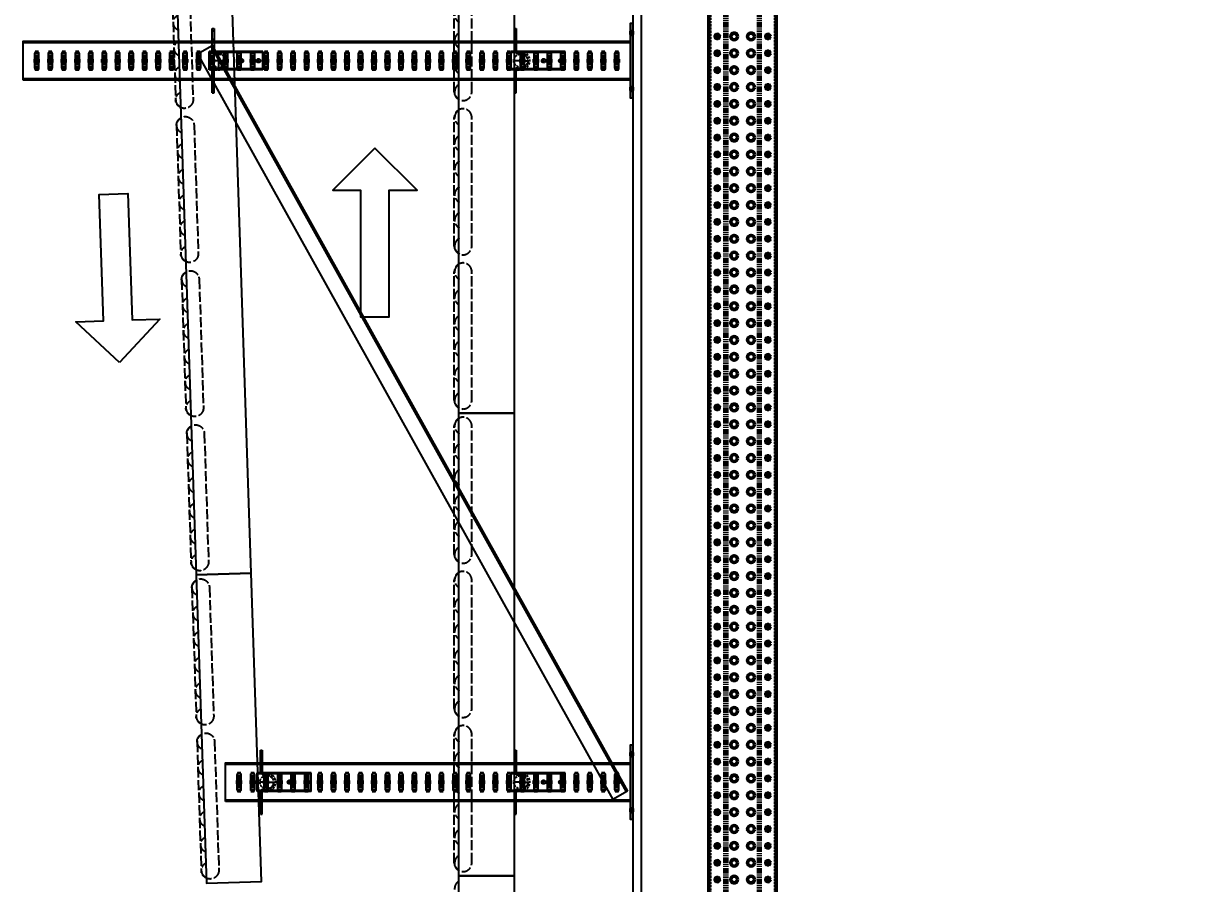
# Model space of a CAD drawing. Header units: millimetres. Extents: x -677815 to 476396, y -125373 to 39000.
# Drawn here: x 436968 to 440418, y -37367 to -34816 of the extents above; entities that cross this region are included whole.
import ezdxf

# ---------------------------------------------------------------- set-up
doc = ezdxf.new("R2010")
doc.units = ezdxf.units.MM
for name, pattern in [('Xref Rapid Pick$0$AM_ISO02W050', [7.5, 6, -1.5]), ('Xref Rapid Pick$0$AM_ISO08W050', [18, 12, -1.5, 3, -1.5]), ('Xref Rapid Pick$0$AM_ISO08W050x2', [9, 6, -0.75, 1.5, -0.75]), ('Xref Rapid Pick$0$CENTER', [7, 4, -1, 1, -1]), ('Xref Rapid Pick$0$HIDDEN', [9.525, 6.35, -3.175]), ('Xref Rapid Pick$0$MultiDeck$0$Conveyor - Ground 940 aisles$0$HIDDEN', [9.525, 6.35, -3.175]), ('Xref Rapid Pick$0$PHANTOM2', [31.75, 15.875, -3.175, 3.175, -3.175, 3.175, -3.175])]:
    doc.linetypes.add(name, pattern=pattern)
for name, color, linetype, lineweight in [('AM_BOR', 4, 'Continuous', 25), ('Xref Rapid Pick$0$AM_BOR', 4, 'Continuous', 25), ('Xref Rapid Pick$0$BEAM_SIGMA', 2, 'Continuous', 50), ('Xref Rapid Pick$0$Center', 7, 'Xref Rapid Pick$0$AM_ISO08W050', 50), ('Xref Rapid Pick$0$Conv- Product In', 3, 'Continuous', 25), ('Xref Rapid Pick$0$Conv- Product Out', 6, 'Continuous', 25), ('Xref Rapid Pick$0$Dims', 7, 'Continuous', 50), ('Xref Rapid Pick$0$Hidden', 9, 'Xref Rapid Pick$0$AM_ISO02W050', 25)]:
    doc.layers.add(name, color=color, linetype=linetype, lineweight=lineweight)
doc.layers.add('Xref Rapid Pick$0$MultiDeck$0$Conveyor - Ground 940 aisles$0$D', color=7, linetype='Continuous')
doc.layers.add('Xref Rapid Pick$0$MultiDeck$0$Conveyor - Ground 940 aisles$0$H', color=7, linetype='Xref Rapid Pick$0$MultiDeck$0$Conveyor - Ground 940 aisles$0$HIDDEN')
doc.styles.add('Xref Rapid Pick$0$STANDARD', font='ISOCP.SHX')
doc.dimstyles.new('Xref Rapid Pick$0$AM_ISO$0', dxfattribs={"dimtxt": 3.5, "dimasz": 2.5, "dimexe": 1.5, "dimexo": 1.5, "dimgap": 1.5, "dimtad": 1, "dimdsep": 46, "dimtxsty": 'Xref Rapid Pick$0$STANDARD', "dimcen": 0, "dimclrd": 256, "dimclre": 256, "dimclrt": 40, "dimadec": 0, "dimazin": 2, "dimtp": 0.1, "dimtm": 0.1, "dimtfac": 0.71, "dimtmove": 0, "dimatfit": 3, "dimfxl": 1, "dimlwd": 50, "dimlwe": 50, "dimarcsym": 1})

# ---------------------------------------------------------------- blocks, each defined once
blk = doc.blocks.new('*U794')
for p, q in [((32175, 25), (-25, 25)), ((32175, -175), (-25, -175))]:
    blk.add_line(p, q)
at = {"color": 8, "linetype": 'Xref Rapid Pick$0$HIDDEN'}
for p, q in [((32175, 22.6), (-25, 22.6)), ((4543.5, 25), (4543.5, 22.6)), ((4556.5, 25), (4556.5, 22.6)), ((4593.5, 25), (4593.5, 22.6)), ((4606.5, 25), (4606.5, 22.6)), ((4643.5, 25), (4643.5, 22.6)), ((4656.5, 25), (4656.5, 22.6)), ((4693.5, 25), (4693.5, 22.6)), ((4706.5, 25), (4706.5, 22.6)), ((4743.5, 25), (4743.5, 22.6)), ((4756.5, 25), (4756.5, 22.6)), ((4793.5, 25), (4793.5, 22.6)), ((4806.5, 25), (4806.5, 22.6)), ((4843.5, 25), (4843.5, 22.6)), ((4856.5, 25), (4856.5, 22.6)), ((4893.5, 25), (4893.5, 22.6)), ((4906.5, 25), (4906.5, 22.6)), ((4943.5, 25), (4943.5, 22.6)), ((4956.5, 25), (4956.5, 22.6)), ((4993.5, 25), (4993.5, 22.6)), ((5006.5, 25), (5006.5, 22.6)), ((5043.5, 25), (5043.5, 22.6)), ((5056.5, 25), (5056.5, 22.6)), ((5093.5, 25), (5093.5, 22.6)), ((5106.5, 25), (5106.5, 22.6)), ((5143.5, 25), (5143.5, 22.6)), ((5156.5, 25), (5156.5, 22.6)), ((5193.5, 25), (5193.5, 22.6)), ((5206.5, 25), (5206.5, 22.6)), ((5243.5, 25), (5243.5, 22.6)), ((5256.5, 25), (5256.5, 22.6)), ((5293.5, 25), (5293.5, 22.6)), ((5306.5, 25), (5306.5, 22.6)), ((5343.5, 25), (5343.5, 22.6)), ((5356.5, 25), (5356.5, 22.6)), ((5393.5, 25), (5393.5, 22.6)), ((5406.5, 25), (5406.5, 22.6)), ((5443.5, 25), (5443.5, 22.6)), ((5456.5, 25), (5456.5, 22.6)), ((5493.5, 25), (5493.5, 22.6)), ((5506.5, 25), (5506.5, 22.6)), ((5543.5, 25), (5543.5, 22.6)), ((5556.5, 25), (5556.5, 22.6)), ((5593.5, 25), (5593.5, 22.6)), ((5606.5, 25), (5606.5, 22.6)), ((5643.5, 25), (5643.5, 22.6)), ((5656.5, 25), (5656.5, 22.6)), ((5693.5, 25), (5693.5, 22.6)), ((5706.5, 25), (5706.5, 22.6)), ((5743.5, 25), (5743.5, 22.6)), ((5756.5, 25), (5756.5, 22.6)), ((5793.5, 25), (5793.5, 22.6)), ((5806.5, 25), (5806.5, 22.6)), ((5843.5, 25), (5843.5, 22.6)), ((5856.5, 25), (5856.5, 22.6)), ((5893.5, 25), (5893.5, 22.6)), ((5906.5, 25), (5906.5, 22.6)), ((5943.5, 25), (5943.5, 22.6)), ((5956.5, 25), (5956.5, 22.6)), ((5993.5, 25), (5993.5, 22.6)), ((6006.5, 25), (6006.5, 22.6)), ((6043.5, 25), (6043.5, 22.6)), ((6056.5, 25), (6056.5, 22.6)), ((6093.5, 25), (6093.5, 22.6)), ((6106.5, 25), (6106.5, 22.6)), ((6143.5, 25), (6143.5, 22.6)), ((6156.5, 25), (6156.5, 22.6)), ((6193.5, 25), (6193.5, 22.6)), ((6206.5, 25), (6206.5, 22.6)), ((6243.5, 25), (6243.5, 22.6)), ((6256.5, 25), (6256.5, 22.6)), ((6293.5, 25), (6293.5, 22.6)), ((6306.5, 25), (6306.5, 22.6)), ((6343.5, 25), (6343.5, 22.6)), ((6356.5, 25), (6356.5, 22.6)), ((6393.5, 25), (6393.5, 22.6)), ((6406.5, 25), (6406.5, 22.6)), ((6443.5, 25), (6443.5, 22.6)), ((6456.5, 25), (6456.5, 22.6)), ((6493.5, 25), (6493.5, 22.6)), ((6506.5, 25), (6506.5, 22.6)), ((6543.5, 25), (6543.5, 22.6)), ((6556.5, 25), (6556.5, 22.6)), ((6593.5, 25), (6593.5, 22.6)), ((6606.5, 25), (6606.5, 22.6)), ((6643.5, 25), (6643.5, 22.6)), ((6656.5, 25), (6656.5, 22.6)), ((6693.5, 25), (6693.5, 22.6)), ((6706.5, 25), (6706.5, 22.6)), ((6743.5, 25), (6743.5, 22.6)), ((6756.5, 25), (6756.5, 22.6)), ((6793.5, 25), (6793.5, 22.6)), ((6806.5, 25), (6806.5, 22.6)), ((6843.5, 25), (6843.5, 22.6)), ((6856.5, 25), (6856.5, 22.6)), ((6893.5, 25), (6893.5, 22.6)), ((6906.5, 25), (6906.5, 22.6)), ((6943.5, 25), (6943.5, 22.6)), ((6956.5, 25), (6956.5, 22.6)), ((6993.5, 25), (6993.5, 22.6)), ((7006.5, 25), (7006.5, 22.6)), ((7043.5, 25), (7043.5, 22.6)), ((7056.5, 25), (7056.5, 22.6)), ((32175, -172.6), (-25, -172.6)), ((4543.5, -172.6), (4543.5, -175)), ((4556.5, -172.6), (4556.5, -175)), ((4593.5, -172.6), (4593.5, -175)), ((4606.5, -172.6), (4606.5, -175)), ((4643.5, -172.6), (4643.5, -175)), ((4656.5, -172.6), (4656.5, -175)), ((4693.5, -172.6), (4693.5, -175)), ((4706.5, -172.6), (4706.5, -175)), ((4743.5, -172.6), (4743.5, -175)), ((4756.5, -172.6), (4756.5, -175)), ((4793.5, -172.6), (4793.5, -175)), ((4806.5, -172.6), (4806.5, -175)), ((4843.5, -172.6), (4843.5, -175)), ((4856.5, -172.6), (4856.5, -175)), ((4893.5, -172.6), (4893.5, -175)), ((4906.5, -172.6), (4906.5, -175)), ((4943.5, -172.6), (4943.5, -175)), ((4956.5, -172.6), (4956.5, -175)), ((4993.5, -172.6), (4993.5, -175)), ((5006.5, -172.6), (5006.5, -175)), ((5043.5, -172.6), (5043.5, -175)), ((5056.5, -172.6), (5056.5, -175)), ((5093.5, -172.6), (5093.5, -175)), ((5106.5, -172.6), (5106.5, -175)), ((5143.5, -172.6), (5143.5, -175)), ((5156.5, -172.6), (5156.5, -175)), ((5193.5, -172.6), (5193.5, -175)), ((5206.5, -172.6), (5206.5, -175)), ((5243.5, -172.6), (5243.5, -175)), ((5256.5, -172.6), (5256.5, -175)), ((5293.5, -172.6), (5293.5, -175)), ((5306.5, -172.6), (5306.5, -175)), ((5343.5, -172.6), (5343.5, -175)), ((5356.5, -172.6), (5356.5, -175)), ((5393.5, -172.6), (5393.5, -175)), ((5406.5, -172.6), (5406.5, -175)), ((5443.5, -172.6), (5443.5, -175)), ((5456.5, -172.6), (5456.5, -175)), ((5493.5, -172.6), (5493.5, -175)), ((5506.5, -172.6), (5506.5, -175)), ((5543.5, -172.6), (5543.5, -175)), ((5556.5, -172.6), (5556.5, -175)), ((5593.5, -172.6), (5593.5, -175)), ((5606.5, -172.6), (5606.5, -175)), ((5643.5, -172.6), (5643.5, -175)), ((5656.5, -172.6), (5656.5, -175)), ((5693.5, -172.6), (5693.5, -175)), ((5706.5, -172.6), (5706.5, -175)), ((5743.5, -172.6), (5743.5, -175)), ((5756.5, -172.6), (5756.5, -175)), ((5793.5, -172.6), (5793.5, -175)), ((5806.5, -172.6), (5806.5, -175)), ((5843.5, -172.6), (5843.5, -175)), ((5856.5, -172.6), (5856.5, -175)), ((5893.5, -172.6), (5893.5, -175)), ((5906.5, -172.6), (5906.5, -175)), ((5943.5, -172.6), (5943.5, -175)), ((5956.5, -172.6), (5956.5, -175)), ((5993.5, -172.6), (5993.5, -175)), ((6006.5, -172.6), (6006.5, -175)), ((6043.5, -172.6), (6043.5, -175)), ((6056.5, -172.6), (6056.5, -175)), ((6093.5, -172.6), (6093.5, -175)), ((6106.5, -172.6), (6106.5, -175)), ((6143.5, -172.6), (6143.5, -175)), ((6156.5, -172.6), (6156.5, -175)), ((6193.5, -172.6), (6193.5, -175)), ((6206.5, -172.6), (6206.5, -175)), ((6243.5, -172.6), (6243.5, -175)), ((6256.5, -172.6), (6256.5, -175)), ((6293.5, -172.6), (6293.5, -175)), ((6306.5, -172.6), (6306.5, -175)), ((6343.5, -172.6), (6343.5, -175)), ((6356.5, -172.6), (6356.5, -175)), ((6393.5, -172.6), (6393.5, -175)), ((6406.5, -172.6), (6406.5, -175)), ((6443.5, -172.6), (6443.5, -175)), ((6456.5, -172.6), (6456.5, -175)), ((6493.5, -172.6), (6493.5, -175)), ((6506.5, -172.6), (6506.5, -175)), ((6543.5, -172.6), (6543.5, -175)), ((6556.5, -172.6), (6556.5, -175)), ((6593.5, -172.6), (6593.5, -175)), ((6606.5, -172.6), (6606.5, -175)), ((6643.5, -172.6), (6643.5, -175)), ((6656.5, -172.6), (6656.5, -175)), ((6693.5, -172.6), (6693.5, -175)), ((6706.5, -172.6), (6706.5, -175)), ((6743.5, -172.6), (6743.5, -175)), ((6756.5, -172.6), (6756.5, -175)), ((6793.5, -172.6), (6793.5, -175)), ((6806.5, -172.6), (6806.5, -175)), ((6843.5, -172.6), (6843.5, -175)), ((6856.5, -172.6), (6856.5, -175)), ((6893.5, -172.6), (6893.5, -175)), ((6906.5, -172.6), (6906.5, -175)), ((6943.5, -172.6), (6943.5, -175)), ((6956.5, -172.6), (6956.5, -175)), ((6993.5, -172.6), (6993.5, -175)), ((7006.5, -172.6), (7006.5, -175)), ((7043.5, -172.6), (7043.5, -175)), ((7056.5, -172.6), (7056.5, -175))]:
    blk.add_line(p, q, dxfattribs=at)
at = {"color": 8, "linetype": 'Xref Rapid Pick$0$CENTER'}
for p, q in [((4558.5, 0), (4541.5, 0)), ((4550, 27), (4550, 20.6)), ((4550, -8.5), (4550, 8.5)), ((4608.5, 0), (4591.5, 0)), ((4600, 27), (4600, 20.6)), ((4600, -8.5), (4600, 8.5)), ((4658.5, 0), (4641.5, 0)), ((4650, 27), (4650, 20.6)), ((4650, -8.5), (4650, 8.5)), ((4708.5, 0), (4691.5, 0)), ((4700, 27), (4700, 20.6)), ((4700, -8.5), (4700, 8.5)), ((4758.5, 0), (4741.5, 0)), ((4750, 27), (4750, 20.6)), ((4750, -8.5), (4750, 8.5)), ((4808.5, 0), (4791.5, 0)), ((4800, 27), (4800, 20.6)), ((4800, -8.5), (4800, 8.5)), ((4858.5, 0), (4841.5, 0)), ((4850, 27), (4850, 20.6)), ((4850, -8.5), (4850, 8.5)), ((4908.5, 0), (4891.5, 0)), ((4900, 27), (4900, 20.6)), ((4900, -8.5), (4900, 8.5)), ((4958.5, 0), (4941.5, 0)), ((4950, 27), (4950, 20.6)), ((4950, -8.5), (4950, 8.5)), ((5008.5, 0), (4991.5, 0)), ((5000, 27), (5000, 20.6)), ((5000, -8.5), (5000, 8.5)), ((5058.5, 0), (5041.5, 0)), ((5050, 27), (5050, 20.6)), ((5050, -8.5), (5050, 8.5)), ((5108.5, 0), (5091.5, 0)), ((5100, 27), (5100, 20.6)), ((5100, -8.5), (5100, 8.5)), ((5158.5, 0), (5141.5, 0)), ((5150, 27), (5150, 20.6)), ((5150, -8.5), (5150, 8.5)), ((5208.5, 0), (5191.5, 0)), ((5200, 27), (5200, 20.6)), ((5200, -8.5), (5200, 8.5)), ((5258.5, 0), (5241.5, 0)), ((5250, 27), (5250, 20.6)), ((5250, -8.5), (5250, 8.5)), ((5308.5, 0), (5291.5, 0)), ((5300, 27), (5300, 20.6)), ((5300, -8.5), (5300, 8.5)), ((5358.5, 0), (5341.5, 0)), ((5350, 27), (5350, 20.6)), ((5350, -8.5), (5350, 8.5)), ((5408.5, 0), (5391.5, 0)), ((5400, 27), (5400, 20.6)), ((5400, -8.5), (5400, 8.5)), ((5458.5, 0), (5441.5, 0)), ((5450, 27), (5450, 20.6)), ((5450, -8.5), (5450, 8.5)), ((5508.5, 0), (5491.5, 0)), ((5500, 27), (5500, 20.6)), ((5500, -8.5), (5500, 8.5)), ((5558.5, 0), (5541.5, 0)), ((5550, 27), (5550, 20.6)), ((5550, -8.5), (5550, 8.5)), ((5608.5, 0), (5591.5, 0)), ((5600, 27), (5600, 20.6)), ((5600, -8.5), (5600, 8.5)), ((5658.5, 0), (5641.5, 0)), ((5650, 27), (5650, 20.6)), ((5650, -8.5), (5650, 8.5)), ((5708.5, 0), (5691.5, 0)), ((5700, 27), (5700, 20.6)), ((5700, -8.5), (5700, 8.5)), ((5758.5, 0), (5741.5, 0)), ((5750, 27), (5750, 20.6)), ((5750, -8.5), (5750, 8.5)), ((5808.5, 0), (5791.5, 0)), ((5800, 27), (5800, 20.6)), ((5800, -8.5), (5800, 8.5)), ((5858.5, 0), (5841.5, 0)), ((5850, 27), (5850, 20.6)), ((5850, -8.5), (5850, 8.5)), ((5908.5, 0), (5891.5, 0)), ((5900, 27), (5900, 20.6)), ((5900, -8.5), (5900, 8.5)), ((5958.5, 0), (5941.5, 0)), ((5950, 27), (5950, 20.6)), ((5950, -8.5), (5950, 8.5)), ((6008.5, 0), (5991.5, 0)), ((6000, 27), (6000, 20.6)), ((6000, -8.5), (6000, 8.5)), ((6058.5, 0), (6041.5, 0)), ((6050, 27), (6050, 20.6)), ((6050, -8.5), (6050, 8.5)), ((6108.5, 0), (6091.5, 0)), ((6100, 27), (6100, 20.6)), ((6100, -8.5), (6100, 8.5)), ((6158.5, 0), (6141.5, 0)), ((6150, 27), (6150, 20.6)), ((6150, -8.5), (6150, 8.5)), ((6208.5, 0), (6191.5, 0)), ((6200, 27), (6200, 20.6)), ((6200, -8.5), (6200, 8.5)), ((6258.5, 0), (6241.5, 0)), ((6250, 27), (6250, 20.6)), ((6250, -8.5), (6250, 8.5)), ((6308.5, 0), (6291.5, 0)), ((6300, 27), (6300, 20.6)), ((6300, -8.5), (6300, 8.5)), ((6358.5, 0), (6341.5, 0)), ((6350, 27), (6350, 20.6)), ((6350, -8.5), (6350, 8.5)), ((6408.5, 0), (6391.5, 0)), ((6400, 27), (6400, 20.6)), ((6400, -8.5), (6400, 8.5)), ((6458.5, 0), (6441.5, 0)), ((6450, 27), (6450, 20.6)), ((6450, -8.5), (6450, 8.5)), ((6508.5, 0), (6491.5, 0)), ((6500, 27), (6500, 20.6)), ((6500, -8.5), (6500, 8.5)), ((6558.5, 0), (6541.5, 0)), ((6550, 27), (6550, 20.6)), ((6550, -8.5), (6550, 8.5)), ((6608.5, 0), (6591.5, 0)), ((6600, 27), (6600, 20.6)), ((6600, -8.5), (6600, 8.5)), ((6658.5, 0), (6641.5, 0)), ((6650, 27), (6650, 20.6)), ((6650, -8.5), (6650, 8.5)), ((6708.5, 0), (6691.5, 0)), ((6700, 27), (6700, 20.6)), ((6700, -8.5), (6700, 8.5)), ((6758.5, 0), (6741.5, 0)), ((6750, 27), (6750, 20.6)), ((6750, -8.5), (6750, 8.5)), ((6808.5, 0), (6791.5, 0)), ((6800, 27), (6800, 20.6)), ((6800, -8.5), (6800, 8.5)), ((6858.5, 0), (6841.5, 0)), ((6850, 27), (6850, 20.6)), ((6850, -8.5), (6850, 8.5)), ((6908.5, 0), (6891.5, 0)), ((6900, 27), (6900, 20.6)), ((6900, -8.5), (6900, 8.5)), ((6958.5, 0), (6941.5, 0)), ((6950, 27), (6950, 20.6)), ((6950, -8.5), (6950, 8.5)), ((7008.5, 0), (6991.5, 0)), ((7000, 27), (7000, 20.6)), ((7000, -8.5), (7000, 8.5)), ((7058.5, 0), (7041.5, 0)), ((7050, 27), (7050, 20.6)), ((7050, -8.5), (7050, 8.5)), ((4558.5, -150), (4541.5, -150)), ((4550, -158.5), (4550, -141.5)), ((4550, -170.6), (4550, -177)), ((4608.5, -150), (4591.5, -150)), ((4600, -158.5), (4600, -141.5)), ((4600, -170.6), (4600, -177)), ((4658.5, -150), (4641.5, -150)), ((4650, -158.5), (4650, -141.5)), ((4650, -170.6), (4650, -177)), ((4708.5, -150), (4691.5, -150)), ((4700, -158.5), (4700, -141.5)), ((4700, -170.6), (4700, -177)), ((4758.5, -150), (4741.5, -150)), ((4750, -158.5), (4750, -141.5)), ((4750, -170.6), (4750, -177)), ((4808.5, -150), (4791.5, -150)), ((4800, -158.5), (4800, -141.5)), ((4800, -170.6), (4800, -177)), ((4858.5, -150), (4841.5, -150)), ((4850, -158.5), (4850, -141.5)), ((4850, -170.6), (4850, -177)), ((4908.5, -150), (4891.5, -150)), ((4900, -158.5), (4900, -141.5)), ((4900, -170.6), (4900, -177)), ((4958.5, -150), (4941.5, -150)), ((4950, -158.5), (4950, -141.5)), ((4950, -170.6), (4950, -177)), ((5008.5, -150), (4991.5, -150)), ((5000, -158.5), (5000, -141.5)), ((5000, -170.6), (5000, -177)), ((5058.5, -150), (5041.5, -150)), ((5050, -158.5), (5050, -141.5)), ((5050, -170.6), (5050, -177)), ((5108.5, -150), (5091.5, -150)), ((5100, -158.5), (5100, -141.5)), ((5100, -170.6), (5100, -177)), ((5158.5, -150), (5141.5, -150)), ((5150, -158.5), (5150, -141.5)), ((5150, -170.6), (5150, -177)), ((5208.5, -150), (5191.5, -150)), ((5200, -158.5), (5200, -141.5)), ((5200, -170.6), (5200, -177)), ((5258.5, -150), (5241.5, -150)), ((5250, -158.5), (5250, -141.5)), ((5250, -170.6), (5250, -177)), ((5308.5, -150), (5291.5, -150)), ((5300, -158.5), (5300, -141.5)), ((5300, -170.6), (5300, -177)), ((5358.5, -150), (5341.5, -150)), ((5350, -158.5), (5350, -141.5)), ((5350, -170.6), (5350, -177)), ((5408.5, -150), (5391.5, -150)), ((5400, -158.5), (5400, -141.5)), ((5400, -170.6), (5400, -177)), ((5458.5, -150), (5441.5, -150)), ((5450, -158.5), (5450, -141.5)), ((5450, -170.6), (5450, -177)), ((5508.5, -150), (5491.5, -150)), ((5500, -158.5), (5500, -141.5)), ((5500, -170.6), (5500, -177)), ((5558.5, -150), (5541.5, -150)), ((5550, -158.5), (5550, -141.5)), ((5550, -170.6), (5550, -177)), ((5608.5, -150), (5591.5, -150)), ((5600, -158.5), (5600, -141.5)), ((5600, -170.6), (5600, -177)), ((5658.5, -150), (5641.5, -150)), ((5650, -158.5), (5650, -141.5)), ((5650, -170.6), (5650, -177)), ((5708.5, -150), (5691.5, -150)), ((5700, -158.5), (5700, -141.5)), ((5700, -170.6), (5700, -177)), ((5758.5, -150), (5741.5, -150)), ((5750, -158.5), (5750, -141.5)), ((5750, -170.6), (5750, -177)), ((5808.5, -150), (5791.5, -150)), ((5800, -158.5), (5800, -141.5)), ((5800, -170.6), (5800, -177)), ((5858.5, -150), (5841.5, -150)), ((5850, -158.5), (5850, -141.5)), ((5850, -170.6), (5850, -177)), ((5908.5, -150), (5891.5, -150)), ((5900, -158.5), (5900, -141.5)), ((5900, -170.6), (5900, -177)), ((5958.5, -150), (5941.5, -150)), ((5950, -158.5), (5950, -141.5)), ((5950, -170.6), (5950, -177)), ((6008.5, -150), (5991.5, -150)), ((6000, -158.5), (6000, -141.5)), ((6000, -170.6), (6000, -177)), ((6058.5, -150), (6041.5, -150)), ((6050, -158.5), (6050, -141.5)), ((6050, -170.6), (6050, -177)), ((6108.5, -150), (6091.5, -150)), ((6100, -158.5), (6100, -141.5)), ((6100, -170.6), (6100, -177)), ((6158.5, -150), (6141.5, -150)), ((6150, -158.5), (6150, -141.5)), ((6150, -170.6), (6150, -177)), ((6208.5, -150), (6191.5, -150)), ((6200, -158.5), (6200, -141.5)), ((6200, -170.6), (6200, -177)), ((6258.5, -150), (6241.5, -150)), ((6250, -158.5), (6250, -141.5)), ((6250, -170.6), (6250, -177)), ((6308.5, -150), (6291.5, -150)), ((6300, -158.5), (6300, -141.5)), ((6300, -170.6), (6300, -177)), ((6358.5, -150), (6341.5, -150)), ((6350, -158.5), (6350, -141.5)), ((6350, -170.6), (6350, -177)), ((6408.5, -150), (6391.5, -150)), ((6400, -158.5), (6400, -141.5)), ((6400, -170.6), (6400, -177)), ((6458.5, -150), (6441.5, -150)), ((6450, -158.5), (6450, -141.5)), ((6450, -170.6), (6450, -177)), ((6508.5, -150), (6491.5, -150)), ((6500, -158.5), (6500, -141.5)), ((6500, -170.6), (6500, -177)), ((6558.5, -150), (6541.5, -150)), ((6550, -158.5), (6550, -141.5)), ((6550, -170.6), (6550, -177)), ((6608.5, -150), (6591.5, -150)), ((6600, -158.5), (6600, -141.5)), ((6600, -170.6), (6600, -177)), ((6658.5, -150), (6641.5, -150)), ((6650, -158.5), (6650, -141.5)), ((6650, -170.6), (6650, -177)), ((6708.5, -150), (6691.5, -150)), ((6700, -158.5), (6700, -141.5)), ((6700, -170.6), (6700, -177)), ((6758.5, -150), (6741.5, -150)), ((6750, -158.5), (6750, -141.5)), ((6750, -170.6), (6750, -177)), ((6808.5, -150), (6791.5, -150)), ((6800, -158.5), (6800, -141.5)), ((6800, -170.6), (6800, -177)), ((6858.5, -150), (6841.5, -150)), ((6850, -158.5), (6850, -141.5)), ((6850, -170.6), (6850, -177)), ((6908.5, -150), (6891.5, -150)), ((6900, -158.5), (6900, -141.5)), ((6900, -170.6), (6900, -177)), ((6958.5, -150), (6941.5, -150)), ((6950, -158.5), (6950, -141.5)), ((6950, -170.6), (6950, -177)), ((7008.5, -150), (6991.5, -150)), ((7000, -158.5), (7000, -141.5)), ((7000, -170.6), (7000, -177)), ((7058.5, -150), (7041.5, -150)), ((7050, -158.5), (7050, -141.5)), ((7050, -170.6), (7050, -177))]:
    blk.add_line(p, q, dxfattribs=at)
at = {"color": 9, "linetype": 'Xref Rapid Pick$0$PHANTOM2'}
for p, q in [((32175, -22.5), (-25, -22.5)), ((32175, -27.9), (-25, -27.9)), ((32175, -122.1), (-25, -122.1)), ((32175, -127.5), (-25, -127.5))]:
    blk.add_line(p, q, dxfattribs=at)
at = {"extrusion": (0, 0, -1)}
for centre in [(-4550, 0), (-4600, 0), (-4650, 0), (-4700, 0), (-4750, 0), (-4800, 0), (-4850, 0), (-4900, 0), (-4950, 0), (-5000, 0), (-5050, 0), (-5100, 0), (-5150, 0), (-5200, 0), (-5250, 0), (-5300, 0), (-5350, 0), (-5400, 0), (-5450, 0), (-5500, 0), (-5550, 0), (-5600, 0), (-5650, 0), (-5700, 0), (-5750, 0), (-5800, 0), (-5850, 0), (-5900, 0), (-5950, 0), (-6000, 0), (-6050, 0), (-6100, 0), (-6150, 0), (-6200, 0), (-6250, 0), (-6300, 0), (-6350, 0), (-6400, 0), (-6450, 0), (-6500, 0), (-6550, 0), (-6600, 0), (-6650, 0), (-6700, 0), (-6750, 0), (-6800, 0), (-6850, 0), (-6900, 0), (-6950, 0), (-7000, 0), (-7050, 0)]:
    blk.add_circle(centre, 6.5, dxfattribs=at)
for centre, radius in [((4550, -50), 10), ((4600, -50), 10), ((4650, -50), 10), ((4700, -50), 10), ((4750, -50), 10), ((4800, -50), 10), ((4850, -50), 10), ((4900, -50), 10), ((4950, -50), 10), ((5000, -50), 10), ((5050, -50), 10), ((5100, -50), 10), ((5150, -50), 10), ((5200, -50), 10), ((5250, -50), 10), ((5300, -50), 10), ((5350, -50), 10), ((5400, -50), 10), ((5450, -50), 10), ((5500, -50), 10), ((5550, -50), 10), ((5600, -50), 10), ((5650, -50), 10), ((5700, -50), 10), ((5750, -50), 10), ((5800, -50), 10), ((5850, -50), 10), ((5900, -50), 10), ((5950, -50), 10), ((6000, -50), 10), ((6050, -50), 10), ((6100, -50), 10), ((6150, -50), 10), ((6200, -50), 10), ((6250, -50), 10), ((6300, -50), 10), ((6350, -50), 10), ((6400, -50), 10), ((6450, -50), 10), ((6500, -50), 10), ((6550, -50), 10), ((6600, -50), 10), ((6650, -50), 10), ((6700, -50), 10), ((6750, -50), 10), ((6800, -50), 10), ((6850, -50), 10), ((6900, -50), 10), ((6950, -50), 10), ((7000, -50), 10), ((7050, -50), 10), ((4550, -100), 10), ((4600, -100), 10), ((4650, -100), 10), ((4700, -100), 10), ((4750, -100), 10), ((4800, -100), 10), ((4850, -100), 10), ((4900, -100), 10), ((4950, -100), 10), ((5000, -100), 10), ((5050, -100), 10), ((5100, -100), 10), ((5150, -100), 10), ((5200, -100), 10), ((5250, -100), 10), ((5300, -100), 10), ((5350, -100), 10), ((5400, -100), 10), ((5450, -100), 10), ((5500, -100), 10), ((5550, -100), 10), ((5600, -100), 10), ((5650, -100), 10), ((5700, -100), 10), ((5750, -100), 10), ((5800, -100), 10), ((5850, -100), 10), ((5900, -100), 10), ((5950, -100), 10), ((6000, -100), 10), ((6050, -100), 10), ((6100, -100), 10), ((6150, -100), 10), ((6200, -100), 10), ((6250, -100), 10), ((6300, -100), 10), ((6350, -100), 10), ((6400, -100), 10), ((6450, -100), 10), ((6500, -100), 10), ((6550, -100), 10), ((6600, -100), 10), ((6650, -100), 10), ((6700, -100), 10), ((6750, -100), 10), ((6800, -100), 10), ((6850, -100), 10), ((6900, -100), 10), ((6950, -100), 10), ((7000, -100), 10), ((7050, -100), 10), ((4550, -150), 6.5), ((4600, -150), 6.5), ((4650, -150), 6.5), ((4700, -150), 6.5), ((4750, -150), 6.5), ((4800, -150), 6.5), ((4850, -150), 6.5), ((4900, -150), 6.5), ((4950, -150), 6.5), ((5000, -150), 6.5), ((5050, -150), 6.5), ((5100, -150), 6.5), ((5150, -150), 6.5), ((5200, -150), 6.5), ((5250, -150), 6.5), ((5300, -150), 6.5), ((5350, -150), 6.5), ((5400, -150), 6.5), ((5450, -150), 6.5), ((5500, -150), 6.5), ((5550, -150), 6.5), ((5600, -150), 6.5), ((5650, -150), 6.5), ((5700, -150), 6.5), ((5750, -150), 6.5), ((5800, -150), 6.5), ((5850, -150), 6.5), ((5900, -150), 6.5), ((5950, -150), 6.5), ((6000, -150), 6.5), ((6050, -150), 6.5), ((6100, -150), 6.5), ((6150, -150), 6.5), ((6200, -150), 6.5), ((6250, -150), 6.5), ((6300, -150), 6.5), ((6350, -150), 6.5), ((6400, -150), 6.5), ((6450, -150), 6.5), ((6500, -150), 6.5), ((6550, -150), 6.5), ((6600, -150), 6.5), ((6650, -150), 6.5), ((6700, -150), 6.5), ((6750, -150), 6.5), ((6800, -150), 6.5), ((6850, -150), 6.5), ((6900, -150), 6.5), ((6950, -150), 6.5), ((7000, -150), 6.5), ((7050, -150), 6.5)]:
    blk.add_circle(centre, radius)
blk = doc.blocks.new('*U799')
blk.add_lwpolyline([(0, 0), (609.6, 0), (609.6, -163.5), (0, -163.5)], close=True)
at = {"layer": 'Xref Rapid Pick$0$Hidden', "ltscale": 5}
for centre in [(38.1, -12), (114.3, -12), (190.5, -12), (266.7, -12), (342.9, -12), (419.1, -12), (495.3, -12), (571.5, -12)]:
    blk.add_arc(centre, 25, 28.6854, 151.3146, dxfattribs=at)
blk = doc.blocks.new('*U801')
at = {"color": 0, "linetype": 'Continuous'}
blk.add_lwpolyline([(0, 0), (125, -125), (125, -42.5), (500, -42.5), (500, 42.5), (125, 42.5), (125, 125)], close=True, dxfattribs=at)
blk = doc.blocks.new('*D889')
at = {"layer": 'Defpoints', "color": 0, "transparency": 16777216}
for p in [(439200.8, -32745.2), (439200.8, -33205), (442195.8, -36610)]:
    blk.add_point(p, dxfattribs=at)
at = {"layer": 'Xref Rapid Pick$0$Dims', "lineweight": 50, "transparency": 16777216}
for p, q in [((439200.8, -33167.5), (439200.8, -32707.7)), ((442195.8, -36572.5), (442195.8, -32707.7)), ((442133.3, -32745.2), (439263.3, -32745.2))]:
    blk.add_line(p, q, dxfattribs=at)
at = {"layer": 'Xref Rapid Pick$0$Dims', "transparency": 16777216}
for points in [[(439263.3, -32734.8), (439263.3, -32755.6), (439200.8, -32745.2)], [(442133.3, -32734.8), (442133.3, -32755.6), (442195.8, -32745.2)]]:
    blk.add_solid(points, dxfattribs=at)
at = {"layer": 'Xref Rapid Pick$0$Dims', "color": 40, "lineweight": 50, "transparency": 16777216, "insert": (440698.3, -32663.9), "char_height": 87.5, "attachment_point": 5, "style": 'Xref Rapid Pick$0$STANDARD'}
blk.add_mtext('2995', dxfattribs=at)
blk = doc.blocks.new('*U912')
blk.add_lwpolyline([(0, 0), (3657.6, 0), (3657.6, -163.5), (0, -163.5)], close=True)
at = {"layer": 'Xref Rapid Pick$0$Hidden', "ltscale": 5}
for p, q in [((38.1, 14), (419.1, 14)), ((495.3, 14), (876.3, 14)), ((952.5, 14), (1333.5, 14)), ((1409.7, 14), (1790.7, 14)), ((1866.9, 14), (2247.9, 14)), ((2324.1, 14), (2705.1, 14)), ((2781.3, 14), (3162.3, 14)), ((3238.5, 14), (3619.5, 14)), ((38.1, -38), (419.1, -38)), ((495.3, -38), (876.3, -38)), ((952.5, -38), (1333.5, -38)), ((1409.7, -38), (1790.7, -38)), ((1866.9, -38), (2247.9, -38)), ((2324.1, -38), (2705.1, -38)), ((2781.3, -38), (3162.3, -38)), ((3238.5, -38), (3619.5, -38))]:
    blk.add_line(p, q, dxfattribs=at)
for centre, radius, start, end in [((38.1, -12), 26, 90, 270), ((38.1, -12), 25, 28.6854, 151.3146), ((114.3, -12), 25, 28.6854, 151.3146), ((190.5, -12), 25, 28.6854, 151.3146), ((266.7, -12), 25, 28.6854, 151.3146), ((342.9, -12), 25, 28.6854, 151.3146), ((419.1, -12), 25, 28.6854, 151.3146), ((419.1, -12), 26, 270, 90), ((495.3, -12), 26, 90, 270), ((495.3, -12), 25, 28.6854, 151.3146), ((571.5, -12), 25, 28.6854, 151.3146), ((647.7, -12), 25, 28.6854, 151.3146), ((723.9, -12), 25, 28.6854, 151.3146), ((800.1, -12), 25, 28.6854, 151.3146), ((876.3, -12), 25, 28.6854, 151.3146), ((876.3, -12), 26, 270, 90), ((952.5, -12), 26, 90, 270), ((952.5, -12), 25, 28.6854, 151.3146), ((1028.7, -12), 25, 28.6854, 151.3146), ((1104.9, -12), 25, 28.6854, 151.3146), ((1181.1, -12), 25, 28.6854, 151.3146), ((1257.3, -12), 25, 28.6854, 151.3146), ((1333.5, -12), 25, 28.6854, 151.3146), ((1333.5, -12), 26, 270, 90), ((1409.7, -12), 26, 90, 270), ((1409.7, -12), 25, 28.6854, 151.3146), ((1485.9, -12), 25, 28.6854, 151.3146), ((1562.1, -12), 25, 28.6854, 151.3146), ((1638.3, -12), 25, 28.6854, 151.3146), ((1714.5, -12), 25, 28.6854, 151.3146), ((1790.7, -12), 25, 28.6854, 151.3146), ((1790.7, -12), 26, 270, 90), ((1866.9, -12), 26, 90, 270), ((1866.9, -12), 25, 28.6854, 151.3146), ((1943.1, -12), 25, 28.6854, 151.3146), ((2019.3, -12), 25, 28.6854, 151.3146), ((2095.5, -12), 25, 28.6854, 151.3146), ((2171.7, -12), 25, 28.6854, 151.3146), ((2247.9, -12), 25, 28.6854, 151.3146), ((2247.9, -12), 26, 270, 90), ((2324.1, -12), 26, 90, 270), ((2324.1, -12), 25, 28.6854, 151.3146), ((2400.3, -12), 25, 28.6854, 151.3146), ((2476.5, -12), 25, 28.6854, 151.3146), ((2552.7, -12), 25, 28.6854, 151.3146), ((2628.9, -12), 25, 28.6854, 151.3146), ((2705.1, -12), 25, 28.6854, 151.3146), ((2705.1, -12), 26, 270, 90), ((2781.3, -12), 26, 90, 270), ((2781.3, -12), 25, 28.6854, 151.3146), ((2857.5, -12), 25, 28.6854, 151.3146), ((2933.7, -12), 25, 28.6854, 151.3146), ((3009.9, -12), 25, 28.6854, 151.3146), ((3086.1, -12), 25, 28.6854, 151.3146), ((3162.3, -12), 25, 28.6854, 151.3146), ((3162.3, -12), 26, 270, 90), ((3238.5, -12), 26, 90, 270), ((3238.5, -12), 25, 28.6854, 151.3146), ((3314.7, -12), 25, 28.6854, 151.3146), ((3390.9, -12), 25, 28.6854, 151.3146), ((3467.1, -12), 25, 28.6854, 151.3146), ((3543.3, -12), 25, 28.6854, 151.3146), ((3619.5, -12), 25, 28.6854, 151.3146), ((3619.5, -12), 26, 270, 90)]:
    blk.add_arc(centre, radius, start, end, dxfattribs=at)
blk = doc.blocks.new('*U930')
blk.add_lwpolyline([(0, 0), (1371.6, 0), (1371.6, -163.5), (0, -163.5)], close=True)
at = {"layer": 'Xref Rapid Pick$0$Hidden', "ltscale": 5}
for p, q in [((38.1, 14), (419.1, 14)), ((495.3, 14), (876.3, 14)), ((952.5, 14), (1333.5, 14)), ((38.1, -38), (419.1, -38)), ((495.3, -38), (876.3, -38)), ((952.5, -38), (1333.5, -38))]:
    blk.add_line(p, q, dxfattribs=at)
for centre, radius, start, end in [((38.1, -12), 26, 90, 270), ((38.1, -12), 25, 28.6854, 151.3146), ((114.3, -12), 25, 28.6854, 151.3146), ((190.5, -12), 25, 28.6854, 151.3146), ((266.7, -12), 25, 28.6854, 151.3146), ((342.9, -12), 25, 28.6854, 151.3146), ((419.1, -12), 25, 28.6854, 151.3146), ((419.1, -12), 26, 270, 90), ((495.3, -12), 26, 90, 270), ((495.3, -12), 25, 28.6854, 151.3146), ((571.5, -12), 25, 28.6854, 151.3146), ((647.7, -12), 25, 28.6854, 151.3146), ((723.9, -12), 25, 28.6854, 151.3146), ((800.1, -12), 25, 28.6854, 151.3146), ((876.3, -12), 25, 28.6854, 151.3146), ((876.3, -12), 26, 270, 90), ((952.5, -12), 26, 90, 270), ((952.5, -12), 25, 28.6854, 151.3146), ((1028.7, -12), 25, 28.6854, 151.3146), ((1104.9, -12), 25, 28.6854, 151.3146), ((1181.1, -12), 25, 28.6854, 151.3146), ((1257.3, -12), 25, 28.6854, 151.3146), ((1333.5, -12), 25, 28.6854, 151.3146), ((1333.5, -12), 26, 270, 90)]:
    blk.add_arc(centre, radius, start, end, dxfattribs=at)
blk = doc.blocks.new('*U876')
blk.add_lwpolyline([(0, 0), (3655.1, -134.5), (3649.1, -297.9), (-6, -163.4)], close=True)
at = {"layer": 'Xref Rapid Pick$0$Hidden', "ltscale": 5}
for p, q in [((38.6, 12.6), (419.3, -1.4)), ((495.5, -4.2), (876.2, -18.2)), ((952.4, -21), (1333.1, -35)), ((36.7, -39.4), (417.4, -53.4)), ((493.6, -56.2), (874.3, -70.2)), ((1409.3, -37.8), (1790, -51.9)), ((1866.2, -54.7), (2246.9, -68.7)), ((950.5, -73), (1331.2, -87)), ((1407.3, -89.8), (1788.1, -103.8)), ((2323, -71.5), (2703.8, -85.5)), ((2779.9, -88.3), (3160.7, -102.3)), ((1864.2, -106.6), (2245, -120.6)), ((2321.1, -123.4), (2701.9, -137.5)), ((3236.8, -105.1), (3617.6, -119.1)), ((2778, -140.3), (3158.8, -154.3)), ((3234.9, -157.1), (3615.7, -171.1))]:
    blk.add_line(p, q, dxfattribs=at)
for centre, radius, start, end in [((37.6, -13.4), 26, 87.8926, 267.8926), ((37.6, -13.4), 25, 26.578, 149.2072), ((113.8, -16.2), 25, 26.578, 149.2072), ((189.9, -19), 25, 26.578, 149.2072), ((266.1, -21.8), 25, 26.578, 149.2072), ((342.2, -24.6), 25, 26.578, 149.2072), ((418.4, -27.4), 25, 26.578, 149.2072), ((418.4, -27.4), 26, 267.8926, 87.8926), ((494.5, -30.2), 26, 87.8926, 267.8926), ((494.5, -30.2), 25, 26.578, 149.2072), ((570.7, -33), 25, 26.578, 149.2072), ((646.8, -35.8), 25, 26.578, 149.2072), ((723, -38.6), 25, 26.578, 149.2072), ((799.1, -41.4), 25, 26.578, 149.2072), ((875.3, -44.2), 25, 26.578, 149.2072), ((875.3, -44.2), 26, 267.8926, 87.8926), ((951.4, -47), 26, 87.8926, 267.8926), ((951.4, -47), 25, 26.578, 149.2072), ((1027.6, -49.8), 25, 26.578, 149.2072), ((1103.7, -52.6), 25, 26.578, 149.2072), ((1179.9, -55.4), 25, 26.578, 149.2072), ((1256, -58.2), 25, 26.578, 149.2072), ((1332.2, -61), 25, 26.578, 149.2072), ((1332.2, -61), 26, 267.8926, 87.8926), ((1408.3, -63.8), 26, 87.8926, 267.8926), ((1408.3, -63.8), 25, 26.578, 149.2072), ((1484.5, -66.6), 25, 26.578, 149.2072), ((1560.6, -69.4), 25, 26.578, 149.2072), ((1636.8, -72.2), 25, 26.578, 149.2072), ((1712.9, -75), 25, 26.578, 149.2072), ((1789, -77.8), 25, 26.578, 149.2072), ((1789, -77.8), 26, 267.8926, 87.8926), ((1865.2, -80.6), 26, 87.8926, 267.8926), ((1865.2, -80.6), 25, 26.578, 149.2072), ((1941.3, -83.4), 25, 26.578, 149.2072), ((2017.5, -86.2), 25, 26.578, 149.2072), ((2093.6, -89.1), 25, 26.578, 149.2072), ((2169.8, -91.9), 25, 26.578, 149.2072), ((2245.9, -94.7), 26, 267.8926, 87.8926), ((2245.9, -94.7), 25, 26.578, 149.2072), ((2322.1, -97.5), 26, 87.8926, 267.8926), ((2322.1, -97.5), 25, 26.578, 149.2072), ((2398.2, -100.3), 25, 26.578, 149.2072), ((2474.4, -103.1), 25, 26.578, 149.2072), ((2550.5, -105.9), 25, 26.578, 149.2072), ((2626.7, -108.7), 25, 26.578, 149.2072), ((2702.8, -111.5), 25, 26.578, 149.2072), ((2702.8, -111.5), 26, 267.8926, 87.8926), ((2779, -114.3), 26, 87.8926, 267.8926), ((2779, -114.3), 25, 26.578, 149.2072), ((2855.1, -117.1), 25, 26.578, 149.2072), ((2931.3, -119.9), 25, 26.578, 149.2072), ((3007.4, -122.7), 25, 26.578, 149.2072), ((3083.6, -125.5), 25, 26.578, 149.2072), ((3159.7, -128.3), 25, 26.578, 149.2072), ((3159.7, -128.3), 26, 267.8926, 87.8926), ((3235.9, -131.1), 26, 87.8926, 267.8926), ((3235.9, -131.1), 25, 26.578, 149.2072), ((3312, -133.9), 25, 26.578, 149.2072), ((3388.2, -136.7), 25, 26.578, 149.2072), ((3464.3, -139.5), 25, 26.578, 149.2072), ((3540.5, -142.3), 25, 26.578, 149.2072), ((3616.6, -145.1), 25, 26.578, 149.2072), ((3616.6, -145.1), 26, 267.8926, 87.8926)]:
    blk.add_arc(centre, radius, start, end, dxfattribs=at)
blk = doc.blocks.new('*U864')
blk.add_lwpolyline([(0, 0), (913.8, -33.6), (907.8, -197), (-6, -163.4)], close=True)
at = {"layer": 'Xref Rapid Pick$0$Hidden', "ltscale": 5}
for p, q in [((38.6, 12.6), (419.3, -1.4)), ((495.5, -4.2), (876.2, -18.2)), ((36.7, -39.4), (417.4, -53.4)), ((493.6, -56.2), (874.3, -70.2))]:
    blk.add_line(p, q, dxfattribs=at)
for centre, radius, start, end in [((37.6, -13.4), 26, 87.8926, 267.8926), ((37.6, -13.4), 25, 26.578, 149.2072), ((113.8, -16.2), 25, 26.578, 149.2072), ((189.9, -19), 25, 26.578, 149.2072), ((266.1, -21.8), 25, 26.578, 149.2072), ((342.2, -24.6), 25, 26.578, 149.2072), ((418.4, -27.4), 25, 26.578, 149.2072), ((418.4, -27.4), 26, 267.8926, 87.8926), ((494.5, -30.2), 26, 87.8926, 267.8926), ((494.5, -30.2), 25, 26.578, 149.2072), ((570.7, -33), 25, 26.578, 149.2072), ((646.8, -35.8), 25, 26.578, 149.2072), ((723, -38.6), 25, 26.578, 149.2072), ((799.1, -41.4), 25, 26.578, 149.2072), ((875.3, -44.2), 25, 26.578, 149.2072), ((875.3, -44.2), 26, 267.8926, 87.8926)]:
    blk.add_arc(centre, radius, start, end, dxfattribs=at)
blk = doc.blocks.new('Xref Rapid Pick$0$SLOT (0deg)')
blk.add_lwpolyline([(-21, 6.5, 1), (-21, -6.5), (21, -6.5, 1), (21, 6.5)], format="xyb", close=True)
at = {"layer": 'Xref Rapid Pick$0$Center', "lineweight": 50}
blk.add_line((-30.5, 0), (30.5, 0), dxfattribs=at)
at = {"layer": 'Xref Rapid Pick$0$Center', "linetype": 'Xref Rapid Pick$0$AM_ISO08W050x2', "lineweight": 50}
blk.add_line((0, 9.5), (0, -9.5), dxfattribs=at)
blk = doc.blocks.new('*U869')
for p, q in [((-95.2, 18.7), (-29.9, 18.7)), ((-95.2, 18.7), (-95.2, 13.7)), ((-95.2, 13.7), (-29.9, 13.7)), ((-27.5, 28.5), (27.5, 28.5)), ((-27.5, -131.5), (-27.5, 28.5)), ((-24.5, -131.5), (-24.5, 28.5)), ((24.5, -131.5), (24.5, 28.5)), ((27.5, -131.5), (27.5, 28.5)), ((30, 18.7), (95.2, 18.7)), ((95.2, 13.7), (30, 13.7)), ((95.2, 18.7), (95.2, 13.7)), ((-27.5, -131.5), (27.5, -131.5))]:
    blk.add_line(p, q)
for centre in [(0, -67.5), (0, -118.5)]:
    blk.add_circle(centre, 5.5)
for centre, start, end in [((-29.9, 10.5), 0, 90), ((30, 10.5), 90, 180)]:
    blk.add_arc(centre, 3.2, start, end)
at = {"layer": 'Xref Rapid Pick$0$MultiDeck$0$Conveyor - Ground 940 aisles$0$D', "linetype": 'Xref Rapid Pick$0$MultiDeck$0$Conveyor - Ground 940 aisles$0$HIDDEN'}
for p, q in [((-26.8, 10.5), (-26.8, -1.6)), ((-21.8, 10.5), (-21.8, -1.5)), ((21.8, 10.5), (21.8, -1.5)), ((26.8, 10.5), (26.8, -1.6))]:
    blk.add_line(p, q, dxfattribs=at)
at = {"layer": 'Xref Rapid Pick$0$MultiDeck$0$Conveyor - Ground 940 aisles$0$D'}
for p, q in [((-2, 0), (-21, 0)), ((-1, 0), (1, 0)), ((0, 2), (0, 21)), ((0, -1), (0, 1)), ((2, 0), (21, 0)), ((0, -2), (0, -21)), ((-4, -67.5), (-7.5, -67.5)), ((-2, -67.5), (2, -67.5)), ((0, -63.5), (0, -60)), ((0, -69.5), (0, -65.5)), ((4, -67.5), (7.5, -67.5)), ((0, -71.5), (0, -75)), ((-4, -118.5), (-7.5, -118.5)), ((-2, -118.5), (2, -118.5)), ((0, -114.5), (0, -111)), ((0, -120.5), (0, -116.5)), ((0, -122.5), (0, -126)), ((4, -118.5), (7.5, -118.5))]:
    blk.add_line(p, q, dxfattribs=at)
at = {"layer": 'Xref Rapid Pick$0$MultiDeck$0$Conveyor - Ground 940 aisles$0$D', "linetype": 'Xref Rapid Pick$0$MultiDeck$0$Conveyor - Ground 940 aisles$0$HIDDEN'}
blk.add_circle((0, 0), 20, dxfattribs=at)
for centre, radius, start, end in [((-29.9, 10.5), 8.2, 0, 90), ((30, 10.5), 8.2, 90, 180), ((0, 0), 26.8, 183.5004, 356.4996), ((0, 0), 21.8, 183.8813, 356.1187)]:
    blk.add_arc(centre, radius, start, end, dxfattribs=at)
at = {"layer": 'Xref Rapid Pick$0$MultiDeck$0$Conveyor - Ground 940 aisles$0$H'}
for p, q in [((-88.7, 18.7), (-88.7, 13.7)), ((-63.7, 18.7), (-63.7, 13.7)), ((63.7, 18.7), (63.7, 13.7)), ((88.7, 18.7), (88.7, 13.7))]:
    blk.add_line(p, q, dxfattribs=at)
blk = doc.blocks.new('*U901')
for p, q in [((-52.5, 1208), (-52.5, 8)), ((52.5, 8), (52.5, 1208))]:
    blk.add_line(p, q)
for points in [[(-57.5, 1208), (57.5, 1208), (57.5, 8), (-57.5, 8)], [(-110, 0), (110, 0), (110, 8), (-110, 8)]]:
    blk.add_lwpolyline(points, close=True)
at = {"layer": 'Xref Rapid Pick$0$Center', "linetype": 'Xref Rapid Pick$0$AM_ISO08W050x2', "lineweight": 50}
for p, q in [((-83, -3), (-83, 11)), ((83, -3), (83, 11))]:
    blk.add_line(p, q, dxfattribs=at)
at = {"layer": 'Xref Rapid Pick$0$Hidden'}
for p, q in [((-90, 8), (-90, 0)), ((-76, 8), (-76, 0)), ((76, 8), (76, 0)), ((90, 8), (90, 0))]:
    blk.add_line(p, q, dxfattribs=at)
for name, p in [('Xref Rapid Pick$0$SLOT (0deg)', (0, 1168)), ('*U869', (0, 1086.1)), ('Xref Rapid Pick$0$SLOT (0deg)', (0, 1128)), ('Xref Rapid Pick$0$SLOT (0deg)', (0, 1088)), ('Xref Rapid Pick$0$SLOT (0deg)', (0, 1048)), ('Xref Rapid Pick$0$SLOT (0deg)', (0, 1008)), ('Xref Rapid Pick$0$SLOT (0deg)', (0, 968)), ('Xref Rapid Pick$0$SLOT (0deg)', (0, 928)), ('Xref Rapid Pick$0$SLOT (0deg)', (0, 888)), ('Xref Rapid Pick$0$SLOT (0deg)', (0, 848)), ('Xref Rapid Pick$0$SLOT (0deg)', (0, 808)), ('Xref Rapid Pick$0$SLOT (0deg)', (0, 768)), ('Xref Rapid Pick$0$SLOT (0deg)', (0, 728)), ('Xref Rapid Pick$0$SLOT (0deg)', (0, 688)), ('Xref Rapid Pick$0$SLOT (0deg)', (0, 648)), ('Xref Rapid Pick$0$SLOT (0deg)', (0, 608)), ('Xref Rapid Pick$0$SLOT (0deg)', (0, 568)), ('Xref Rapid Pick$0$SLOT (0deg)', (0, 528)), ('Xref Rapid Pick$0$SLOT (0deg)', (0, 488)), ('Xref Rapid Pick$0$SLOT (0deg)', (0, 448)), ('Xref Rapid Pick$0$SLOT (0deg)', (0, 408)), ('*U869', (0, 332.5)), ('Xref Rapid Pick$0$SLOT (0deg)', (0, 368)), ('Xref Rapid Pick$0$SLOT (0deg)', (0, 328)), ('Xref Rapid Pick$0$SLOT (0deg)', (0, 288)), ('Xref Rapid Pick$0$SLOT (0deg)', (0, 248)), ('Xref Rapid Pick$0$SLOT (0deg)', (0, 208)), ('Xref Rapid Pick$0$SLOT (0deg)', (0, 168)), ('Xref Rapid Pick$0$SLOT (0deg)', (0, 128)), ('Xref Rapid Pick$0$SLOT (0deg)', (0, 88)), ('Xref Rapid Pick$0$SLOT (0deg)', (0, 48))]:
    blk.add_blockref(name, p)
blk = doc.blocks.new('*U897')
for p, q in [((-52.5, 1808), (-52.5, 8)), ((52.5, 8), (52.5, 1808))]:
    blk.add_line(p, q)
for points in [[(-57.5, 1808), (57.5, 1808), (57.5, 8), (-57.5, 8)], [(-110, 0), (110, 0), (110, 8), (-110, 8)]]:
    blk.add_lwpolyline(points, close=True)
at = {"layer": 'Xref Rapid Pick$0$Center', "linetype": 'Xref Rapid Pick$0$AM_ISO08W050x2', "lineweight": 50}
for p, q in [((-83, -3), (-83, 11)), ((83, -3), (83, 11))]:
    blk.add_line(p, q, dxfattribs=at)
at = {"layer": 'Xref Rapid Pick$0$Hidden'}
for p, q in [((-90, 8), (-90, 0)), ((-76, 8), (-76, 0)), ((76, 8), (76, 0)), ((90, 8), (90, 0))]:
    blk.add_line(p, q, dxfattribs=at)
for name, p in [('Xref Rapid Pick$0$SLOT (0deg)', (0, 1768)), ('Xref Rapid Pick$0$SLOT (0deg)', (0, 1728)), ('Xref Rapid Pick$0$SLOT (0deg)', (0, 1688)), ('Xref Rapid Pick$0$SLOT (0deg)', (0, 1648)), ('Xref Rapid Pick$0$SLOT (0deg)', (0, 1608)), ('Xref Rapid Pick$0$SLOT (0deg)', (0, 1568)), ('Xref Rapid Pick$0$SLOT (0deg)', (0, 1528)), ('Xref Rapid Pick$0$SLOT (0deg)', (0, 1488)), ('Xref Rapid Pick$0$SLOT (0deg)', (0, 1448)), ('Xref Rapid Pick$0$SLOT (0deg)', (0, 1408)), ('Xref Rapid Pick$0$SLOT (0deg)', (0, 1368)), ('Xref Rapid Pick$0$SLOT (0deg)', (0, 1328)), ('Xref Rapid Pick$0$SLOT (0deg)', (0, 1288)), ('*U869', (0, 1228.7)), ('Xref Rapid Pick$0$SLOT (0deg)', (0, 1248)), ('Xref Rapid Pick$0$SLOT (0deg)', (0, 1208)), ('Xref Rapid Pick$0$SLOT (0deg)', (0, 1168)), ('Xref Rapid Pick$0$SLOT (0deg)', (0, 1128)), ('Xref Rapid Pick$0$SLOT (0deg)', (0, 1088)), ('Xref Rapid Pick$0$SLOT (0deg)', (0, 1048)), ('Xref Rapid Pick$0$SLOT (0deg)', (0, 1008)), ('Xref Rapid Pick$0$SLOT (0deg)', (0, 968)), ('Xref Rapid Pick$0$SLOT (0deg)', (0, 928)), ('Xref Rapid Pick$0$SLOT (0deg)', (0, 888)), ('Xref Rapid Pick$0$SLOT (0deg)', (0, 848)), ('Xref Rapid Pick$0$SLOT (0deg)', (0, 808)), ('Xref Rapid Pick$0$SLOT (0deg)', (0, 768)), ('Xref Rapid Pick$0$SLOT (0deg)', (0, 728)), ('Xref Rapid Pick$0$SLOT (0deg)', (0, 688)), ('Xref Rapid Pick$0$SLOT (0deg)', (0, 648)), ('Xref Rapid Pick$0$SLOT (0deg)', (0, 608)), ('Xref Rapid Pick$0$SLOT (0deg)', (0, 568)), ('Xref Rapid Pick$0$SLOT (0deg)', (0, 528)), ('Xref Rapid Pick$0$SLOT (0deg)', (0, 488)), ('Xref Rapid Pick$0$SLOT (0deg)', (0, 448)), ('Xref Rapid Pick$0$SLOT (0deg)', (0, 408)), ('*U869', (0, 332.5)), ('Xref Rapid Pick$0$SLOT (0deg)', (0, 368)), ('Xref Rapid Pick$0$SLOT (0deg)', (0, 328)), ('Xref Rapid Pick$0$SLOT (0deg)', (0, 288)), ('Xref Rapid Pick$0$SLOT (0deg)', (0, 248)), ('Xref Rapid Pick$0$SLOT (0deg)', (0, 208)), ('Xref Rapid Pick$0$SLOT (0deg)', (0, 168)), ('Xref Rapid Pick$0$SLOT (0deg)', (0, 128)), ('Xref Rapid Pick$0$SLOT (0deg)', (0, 88)), ('Xref Rapid Pick$0$SLOT (0deg)', (0, 48))]:
    blk.add_blockref(name, p)
blk = doc.blocks.new('Xref Rapid Pick')
at = {"layer": 'Xref Rapid Pick$0$AM_BOR', "color": 6}
blk.add_lwpolyline([(438800.8, -41930), (438800.8, -9742.7), (438775.8, -9742.7), (438775.8, -41930)], close=True, dxfattribs=at)
at = {"layer": 'Xref Rapid Pick$0$Conv- Product Out'}
for p, q in [((437484.2, -34906.5), (437527.8, -34882.2)), ((437484.2, -34906.5), (438715.6, -37117.2)), ((437524.3, -34884.1), (438755.8, -37094.8)), ((437527.8, -34882.2), (438759.3, -37092.9)), ((438759.3, -37092.9), (438715.6, -37117.2))]:
    blk.add_line(p, q, dxfattribs=at)
at = {"layer": 'Xref Rapid Pick$0$BEAM_SIGMA', "rotation": 90}
blk.add_blockref('*U794', (439025.8, -41905), dxfattribs=at)
at = {"layer": 'Xref Rapid Pick$0$Conv- Product In'}
for name, p, rotation in [('*U912', (438259.8, -35971.8), 90.00000000000001), ('*U801', (438010.5, -35186.3), 270.0000000000014), ('*U930', (438259.8, -37343.4), 90.00000000000001), ('*U799', (438259.8, -37953), 90.00000000000001)]:
    blk.add_blockref(name, p, dxfattribs=dict(at, rotation=rotation))
at = {"layer": 'Xref Rapid Pick$0$Conv- Product Out', "xscale": -1}
for name, p, rotation in [('*U876', (437358.8, -32796.2), 89.79999999999997), ('*U801', (437252.7, -35822.2), 271.9999999999986), ('*U864', (437480.6, -36451.8), 89.79999999999997)]:
    blk.add_blockref(name, p, dxfattribs=dict(at, rotation=rotation))
at = {"layer": 'Xref Rapid Pick$0$Conv- Product Out', "rotation": 89.99999999999999}
for name, p in [('*U897', (438775.8, -34927)), ('*U901', (438775.8, -37066))]:
    blk.add_blockref(name, p, dxfattribs=at)
at = {"layer": 'Xref Rapid Pick$0$Dims', "lineweight": 50}
dim = blk.add_linear_dim(base=(439200.8, -32745.2), p1=(442195.8, -36610), p2=(439200.8, -33205), dimstyle='Xref Rapid Pick$0$AM_ISO$0', override={"dimscale": 25, "dimdec": 0}, dxfattribs=at)
dim.commit()
dim.dimension.update_dxf_attribs({"geometry": '*D889', "text_midpoint": (440698.3, -32663.9)})

msp = doc.modelspace()

# ---------------------------------------------------------------- block references
at = {"layer": 'AM_BOR'}
msp.add_blockref('Xref Rapid Pick', (0, 0), dxfattribs=at)

doc.saveas('drawing.dxf')
